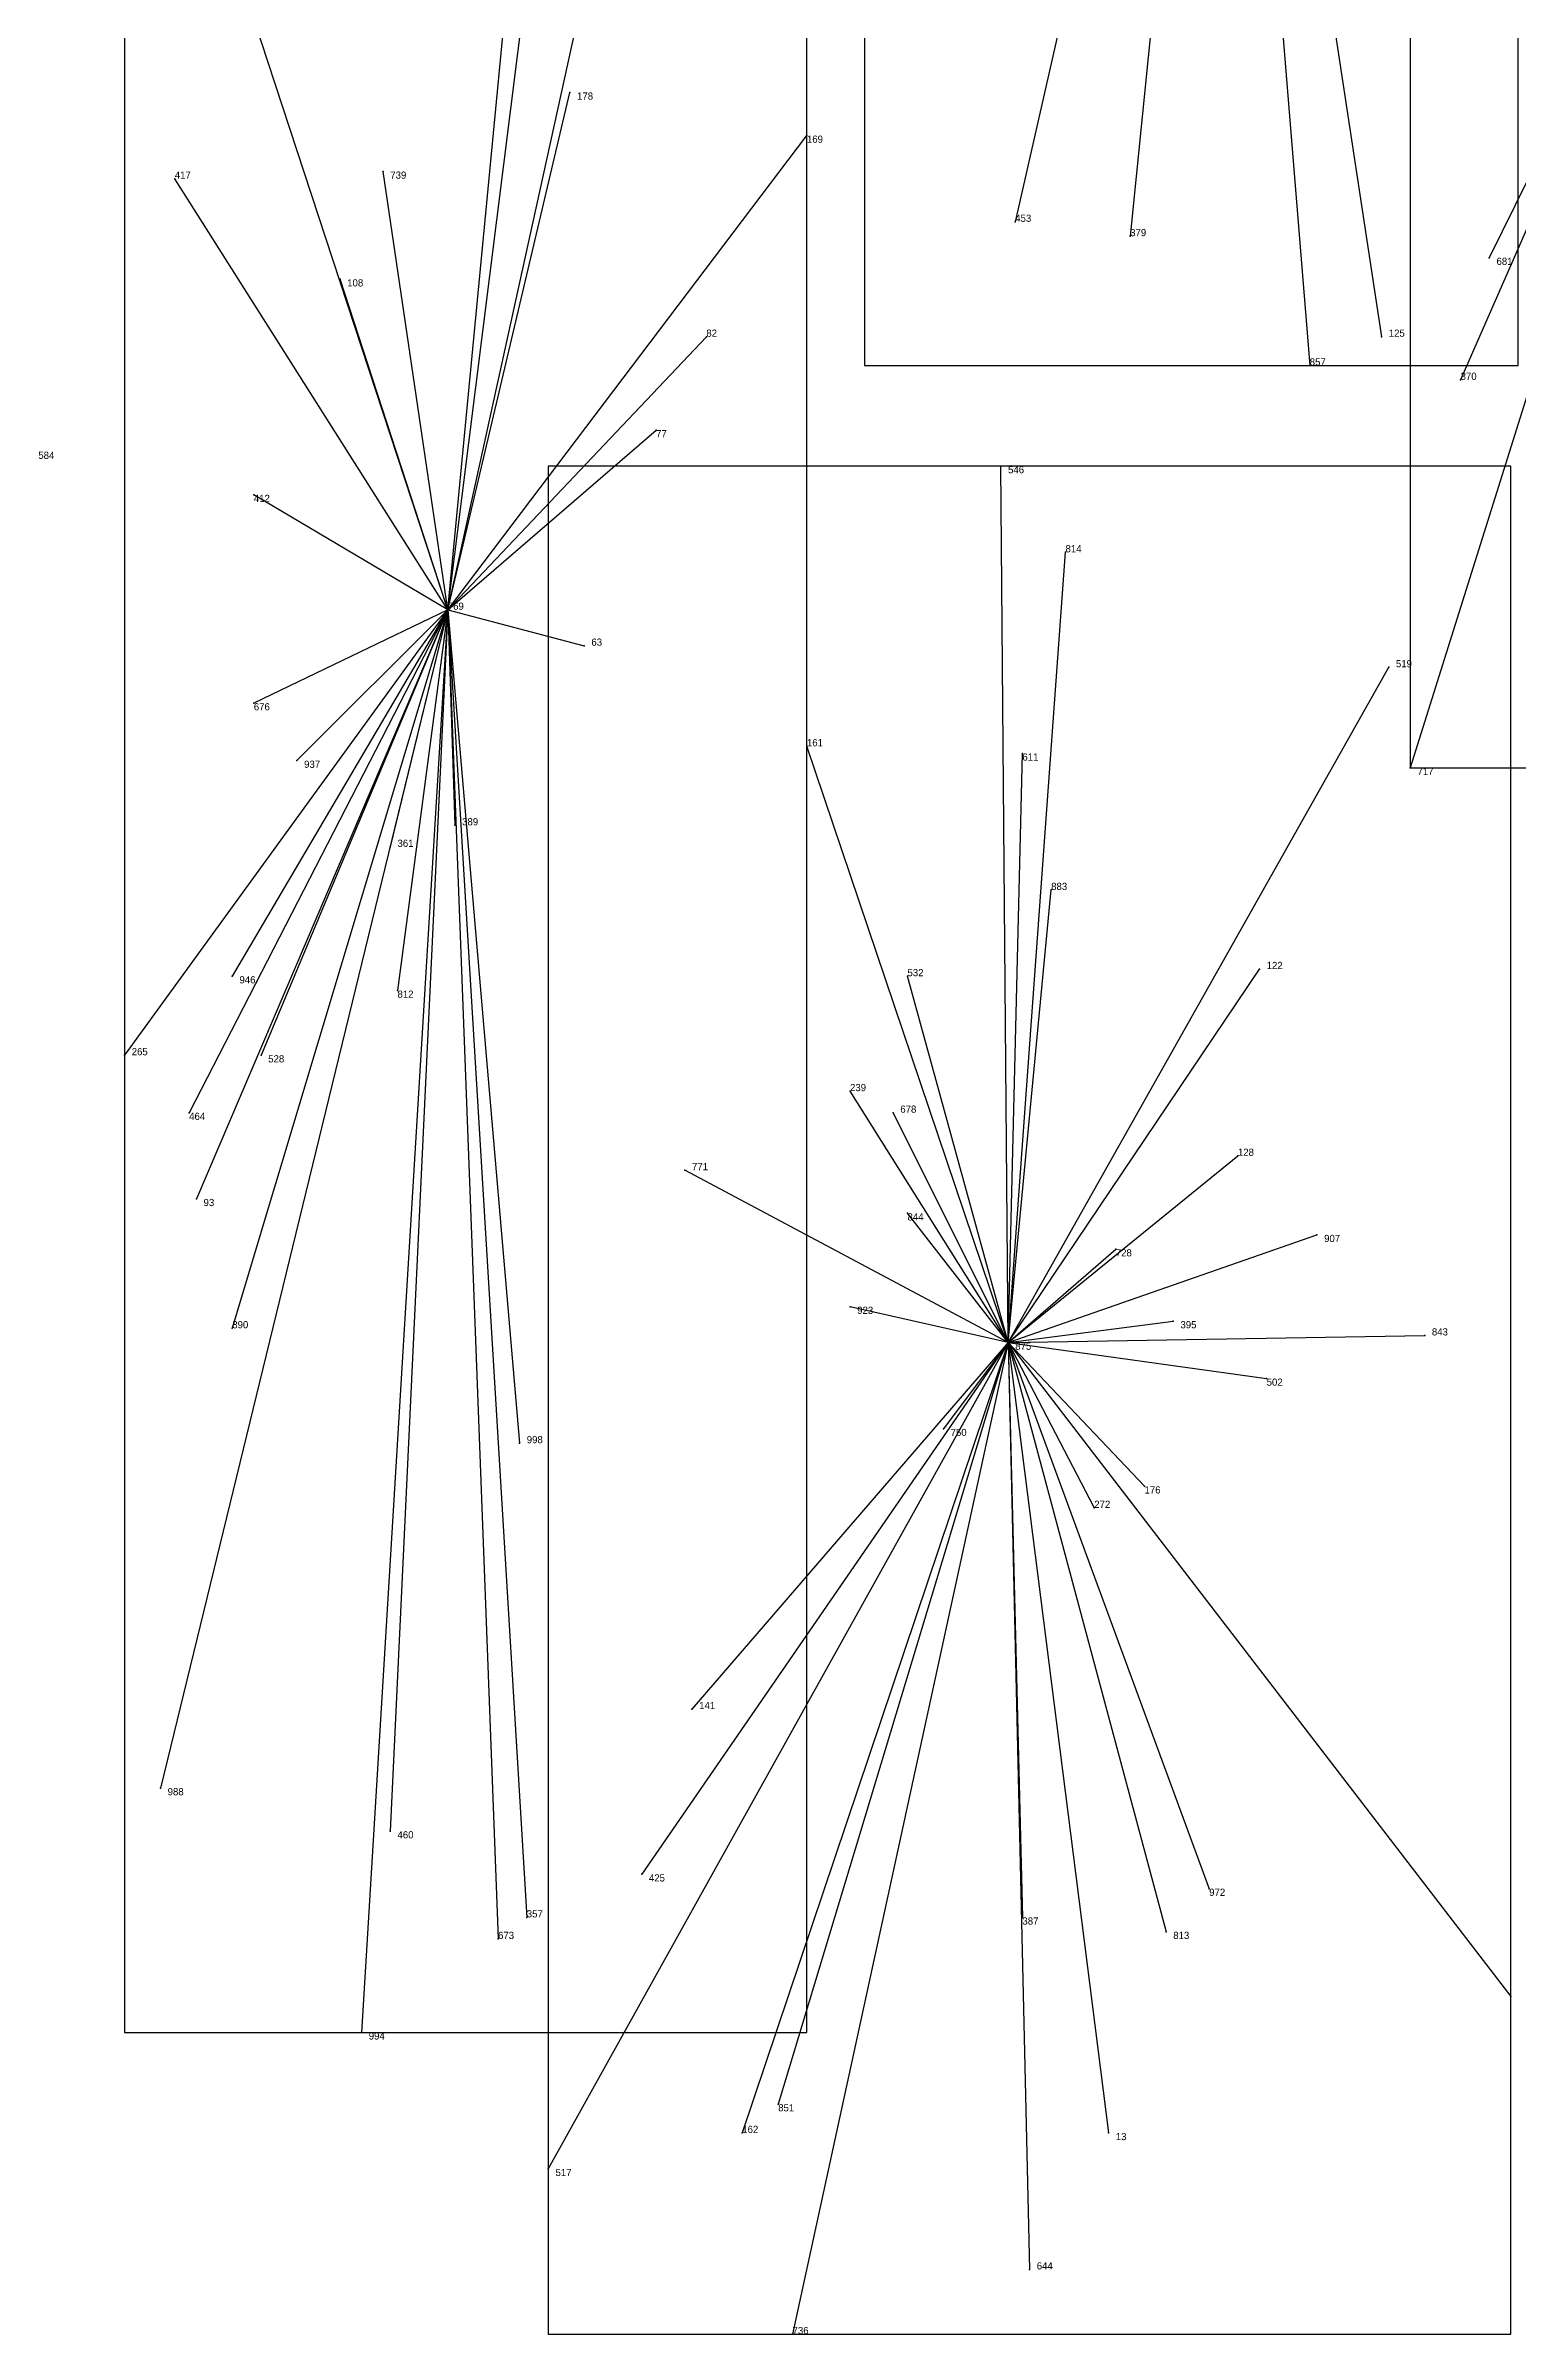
# Model space of a CAD drawing. Extents: x 0 to 1, y 0 to 1.
# Drawn here: x 0.354 to 0.559, y 0.026 to 0.3445 of the extents above; entities that cross this region are included whole.
import ezdxf

# ---------------------------------------------------------------- set-up
doc = ezdxf.new("R2010")
doc.units = 0
for name, color, linetype in [('Clients', 3, 'CONTINUOUS'), ('Facilities', 3, 'CONTINUOUS'), ('Facilities_lines', 3, 'CONTINUOUS'), ('Min_max_boxes', 1, 'CONTINUOUS'), ('Normals', 1, 'CONTINUOUS'), ('Source_points', 5, 'CONTINUOUS'), ('Text', 3, 'CONTINUOUS')]:
    doc.layers.add(name, color=color, linetype=linetype)

msp = doc.modelspace()

# ---------------------------------------------------------------- linework, layer by layer
at = {"layer": 'Clients', "color": 5}
for p in [(0.427, 0.338), (0.46, 0.332), (0.372, 0.326), (0.401, 0.327), (0.489, 0.32), (0.505, 0.318), (0.555, 0.315), (0.395, 0.312), (0.446, 0.304), (0.54, 0.304), (0.53, 0.3), (0.551, 0.298), (0.439, 0.291), (0.487, 0.286), (0.383, 0.282), (0.496, 0.274), (0.429, 0.261), (0.541, 0.258), (0.383, 0.253), (0.46, 0.247), (0.49, 0.246), (0.389, 0.245), (0.544, 0.244), (0.411, 0.236), (0.402, 0.233), (0.494, 0.227), (0.38, 0.215), (0.474, 0.215), (0.523, 0.216), (0.403, 0.213), (0.365, 0.204), (0.384, 0.204), (0.466, 0.199), (0.374, 0.196), (0.472, 0.196), (0.443, 0.188), (0.52, 0.19), (0.375, 0.184), (0.474, 0.182), (0.531, 0.179), (0.503, 0.177), (0.466, 0.169), (0.38, 0.166), (0.511, 0.167), (0.546, 0.165), (0.524, 0.159), (0.42, 0.15), (0.479, 0.152), (0.507, 0.144), (0.5, 0.141), (0.444, 0.113), (0.37, 0.102), (0.402, 0.096), (0.437, 0.09), (0.516, 0.088), (0.421, 0.084), (0.49, 0.084), (0.417, 0.081), (0.51, 0.082), (0.558, 0.073), (0.398, 0.068), (0.456, 0.058), (0.451, 0.054), (0.502, 0.054), (0.424, 0.049), (0.491, 0.035), (0.458, 0.026)]:
    msp.add_point(p, dxfattribs=at)
at = {"layer": 'Facilities', "color": 3}
for p in [(0.41, 0.266), (0.488, 0.164)]:
    msp.add_point(p, dxfattribs=at)
at = {"layer": 'Facilities_lines', "color": 3}
for p, q in [((0.518, 0.448), (0.489, 0.32)), ((0.518, 0.448), (0.505, 0.318)), ((0.518, 0.448), (0.53, 0.3)), ((0.518, 0.448), (0.54, 0.304)), ((0.41, 0.266), (0.366, 0.4)), ((0.41, 0.266), (0.425, 0.385)), ((0.41, 0.266), (0.421, 0.381)), ((0.586, 0.378), (0.544, 0.244)), ((0.586, 0.378), (0.551, 0.298)), ((0.586, 0.378), (0.555, 0.315)), ((0.41, 0.266), (0.43, 0.357)), ((0.41, 0.266), (0.427, 0.338)), ((0.41, 0.266), (0.46, 0.332)), ((0.41, 0.266), (0.372, 0.326)), ((0.41, 0.266), (0.401, 0.327)), ((0.41, 0.266), (0.395, 0.312)), ((0.41, 0.266), (0.446, 0.304)), ((0.41, 0.266), (0.439, 0.291)), ((0.488, 0.164), (0.487, 0.286)), ((0.41, 0.266), (0.383, 0.282)), ((0.488, 0.164), (0.496, 0.274)), ((0.41, 0.266), (0.365, 0.204)), ((0.41, 0.266), (0.37, 0.102)), ((0.41, 0.266), (0.374, 0.196)), ((0.41, 0.266), (0.375, 0.184)), ((0.41, 0.266), (0.38, 0.166)), ((0.41, 0.266), (0.38, 0.215)), ((0.41, 0.266), (0.383, 0.253)), ((0.41, 0.266), (0.384, 0.204)), ((0.41, 0.266), (0.389, 0.245)), ((0.41, 0.266), (0.398, 0.068)), ((0.41, 0.266), (0.402, 0.233)), ((0.41, 0.266), (0.402, 0.096)), ((0.41, 0.266), (0.403, 0.213)), ((0.41, 0.266), (0.421, 0.084)), ((0.41, 0.266), (0.417, 0.081)), ((0.41, 0.266), (0.411, 0.236)), ((0.41, 0.266), (0.429, 0.261)), ((0.41, 0.266), (0.42, 0.15)), ((0.488, 0.164), (0.541, 0.258)), ((0.488, 0.164), (0.46, 0.247)), ((0.488, 0.164), (0.49, 0.246)), ((0.488, 0.164), (0.494, 0.227)), ((0.488, 0.164), (0.474, 0.215)), ((0.488, 0.164), (0.523, 0.216)), ((0.488, 0.164), (0.466, 0.199)), ((0.488, 0.164), (0.472, 0.196)), ((0.488, 0.164), (0.443, 0.188)), ((0.488, 0.164), (0.52, 0.19)), ((0.488, 0.164), (0.474, 0.182)), ((0.488, 0.164), (0.531, 0.179)), ((0.488, 0.164), (0.503, 0.177)), ((0.488, 0.164), (0.466, 0.169)), ((0.488, 0.164), (0.511, 0.167)), ((0.488, 0.164), (0.424, 0.049)), ((0.488, 0.164), (0.437, 0.09)), ((0.488, 0.164), (0.444, 0.113)), ((0.488, 0.164), (0.451, 0.054)), ((0.488, 0.164), (0.456, 0.058)), ((0.488, 0.164), (0.458, 0.026)), ((0.488, 0.164), (0.479, 0.152)), ((0.488, 0.164), (0.546, 0.165)), ((0.488, 0.164), (0.502, 0.054)), ((0.488, 0.164), (0.507, 0.144)), ((0.488, 0.164), (0.5, 0.141)), ((0.488, 0.164), (0.49, 0.084)), ((0.488, 0.164), (0.558, 0.073)), ((0.488, 0.164), (0.491, 0.035)), ((0.488, 0.164), (0.524, 0.159)), ((0.488, 0.164), (0.51, 0.082)), ((0.488, 0.164), (0.516, 0.088))]:
    msp.add_line(p, q, dxfattribs=at)
at = {"layer": 'Min_max_boxes', "color": 1}
for p, q in [((0.468, 0.631), (0.468, 0.3)), ((0.468, 0.631), (0.468, 0.3)), ((0.559, 0.3), (0.559, 0.631)), ((0.559, 0.3), (0.559, 0.631)), ((0.544, 0.57), (0.544, 0.244)), ((0.544, 0.57), (0.544, 0.244)), ((0.365, 0.4), (0.365, 0.068)), ((0.365, 0.4), (0.365, 0.068)), ((0.46, 0.068), (0.46, 0.4)), ((0.46, 0.068), (0.46, 0.4)), ((0.468, 0.3), (0.559, 0.3)), ((0.468, 0.3), (0.559, 0.3)), ((0.468, 0.3), (0.468, 0.3)), ((0.559, 0.3), (0.559, 0.3)), ((0.558, 0.286), (0.424, 0.286)), ((0.424, 0.286), (0.424, 0.026)), ((0.558, 0.286), (0.424, 0.286)), ((0.424, 0.286), (0.424, 0.026)), ((0.424, 0.286), (0.424, 0.286)), ((0.558, 0.026), (0.558, 0.286)), ((0.558, 0.026), (0.558, 0.286)), ((0.558, 0.286), (0.558, 0.286)), ((0.544, 0.244), (0.655, 0.244)), ((0.544, 0.244), (0.655, 0.244)), ((0.544, 0.244), (0.544, 0.244)), ((0.365, 0.068), (0.46, 0.068)), ((0.365, 0.068), (0.46, 0.068)), ((0.365, 0.068), (0.365, 0.068)), ((0.46, 0.068), (0.46, 0.068)), ((0.424, 0.026), (0.558, 0.026)), ((0.424, 0.026), (0.558, 0.026)), ((0.424, 0.026), (0.424, 0.026)), ((0.558, 0.026), (0.558, 0.026))]:
    msp.add_line(p, q, dxfattribs=at)
at = {"layer": 'Normals', "color": 1}
for p, q in [((0.427, 0.338), (0.427, 0.338, 0.1)), ((0.46, 0.332), (0.46, 0.332, 0.1)), ((0.372, 0.326), (0.372, 0.326, 0.1)), ((0.401, 0.327), (0.401, 0.327, 0.1)), ((0.489, 0.32), (0.489, 0.32, 0.1)), ((0.505, 0.318), (0.505, 0.318, 0.1)), ((0.555, 0.315), (0.555, 0.315, 0.1)), ((0.395, 0.312), (0.395, 0.312, 0.1)), ((0.446, 0.304), (0.446, 0.304, 0.1)), ((0.54, 0.304), (0.54, 0.304, 0.1)), ((0.53, 0.3), (0.53, 0.3, 0.1)), ((0.551, 0.298), (0.551, 0.298, 0.1)), ((0.439, 0.291), (0.439, 0.291, 0.1)), ((0.487, 0.286), (0.487, 0.286, 0.1)), ((0.383, 0.282), (0.383, 0.282, 0.1)), ((0.496, 0.274), (0.496, 0.274, 0.1)), ((0.41, 0.266), (0.41, 0.266, 0.1)), ((0.429, 0.261), (0.429, 0.261, 0.1)), ((0.541, 0.258), (0.541, 0.258, 0.1)), ((0.383, 0.253), (0.383, 0.253, 0.1)), ((0.46, 0.247), (0.46, 0.247, 0.1)), ((0.49, 0.246), (0.49, 0.246, 0.1)), ((0.389, 0.245), (0.389, 0.245, 0.1)), ((0.544, 0.244), (0.544, 0.244, 0.1)), ((0.411, 0.236), (0.411, 0.236, 0.1)), ((0.402, 0.233), (0.402, 0.233, 0.1)), ((0.494, 0.227), (0.494, 0.227, 0.1)), ((0.38, 0.215), (0.38, 0.215, 0.1)), ((0.474, 0.215), (0.474, 0.215, 0.1)), ((0.523, 0.216), (0.523, 0.216, 0.1)), ((0.403, 0.213), (0.403, 0.213, 0.1)), ((0.365, 0.204), (0.365, 0.204, 0.1)), ((0.384, 0.204), (0.384, 0.204, 0.1)), ((0.466, 0.199), (0.466, 0.199, 0.1)), ((0.374, 0.196), (0.374, 0.196, 0.1)), ((0.472, 0.196), (0.472, 0.196, 0.1)), ((0.443, 0.188), (0.443, 0.188, 0.1)), ((0.52, 0.19), (0.52, 0.19, 0.1)), ((0.375, 0.184), (0.375, 0.184, 0.1)), ((0.474, 0.182), (0.474, 0.182, 0.1)), ((0.531, 0.179), (0.531, 0.179, 0.1)), ((0.503, 0.177), (0.503, 0.177, 0.1)), ((0.466, 0.169), (0.466, 0.169, 0.1)), ((0.38, 0.166), (0.38, 0.166, 0.1)), ((0.511, 0.167), (0.511, 0.167, 0.1)), ((0.488, 0.164), (0.488, 0.164, 0.1)), ((0.546, 0.165), (0.546, 0.165, 0.1)), ((0.524, 0.159), (0.524, 0.159, 0.1)), ((0.42, 0.15), (0.42, 0.15, 0.1)), ((0.479, 0.152), (0.479, 0.152, 0.1)), ((0.507, 0.144), (0.507, 0.144, 0.1)), ((0.5, 0.141), (0.5, 0.141, 0.1)), ((0.444, 0.113), (0.444, 0.113, 0.1)), ((0.37, 0.102), (0.37, 0.102, 0.1)), ((0.402, 0.096), (0.402, 0.096, 0.1)), ((0.437, 0.09), (0.437, 0.09, 0.1)), ((0.516, 0.088), (0.516, 0.088, 0.1)), ((0.421, 0.084), (0.421, 0.084, 0.1)), ((0.49, 0.084), (0.49, 0.084, 0.1)), ((0.417, 0.081), (0.417, 0.081, 0.1)), ((0.51, 0.082), (0.51, 0.082, 0.1)), ((0.558, 0.073), (0.558, 0.073, 0.1)), ((0.398, 0.068), (0.398, 0.068, 0.1)), ((0.456, 0.058), (0.456, 0.058, 0.1)), ((0.451, 0.054), (0.451, 0.054, 0.1)), ((0.502, 0.054), (0.502, 0.054, 0.1)), ((0.424, 0.049), (0.424, 0.049, 0.1)), ((0.491, 0.035), (0.491, 0.035, 0.1)), ((0.458, 0.026), (0.458, 0.026, 0.1))]:
    msp.add_line(p, q, dxfattribs=at)
at = {"layer": 'Source_points', "color": 5}
for p in [(0.427, 0.338), (0.46, 0.332), (0.372, 0.326), (0.401, 0.327), (0.489, 0.32), (0.505, 0.318), (0.555, 0.315), (0.395, 0.312), (0.446, 0.304), (0.54, 0.304), (0.53, 0.3), (0.551, 0.298), (0.439, 0.291), (0.487, 0.286), (0.383, 0.282), (0.496, 0.274), (0.41, 0.266), (0.429, 0.261), (0.541, 0.258), (0.383, 0.253), (0.46, 0.247), (0.49, 0.246), (0.389, 0.245), (0.544, 0.244), (0.411, 0.236), (0.402, 0.233), (0.494, 0.227), (0.38, 0.215), (0.474, 0.215), (0.523, 0.216), (0.403, 0.213), (0.365, 0.204), (0.384, 0.204), (0.466, 0.199), (0.374, 0.196), (0.472, 0.196), (0.443, 0.188), (0.52, 0.19), (0.375, 0.184), (0.474, 0.182), (0.531, 0.179), (0.503, 0.177), (0.466, 0.169), (0.38, 0.166), (0.511, 0.167), (0.488, 0.164), (0.546, 0.165), (0.524, 0.159), (0.42, 0.15), (0.479, 0.152), (0.507, 0.144), (0.5, 0.141), (0.444, 0.113), (0.37, 0.102), (0.402, 0.096), (0.437, 0.09), (0.516, 0.088), (0.421, 0.084), (0.49, 0.084), (0.417, 0.081), (0.51, 0.082), (0.558, 0.073), (0.398, 0.068), (0.456, 0.058), (0.451, 0.054), (0.502, 0.054), (0.424, 0.049), (0.491, 0.035), (0.458, 0.026)]:
    msp.add_point(p, dxfattribs=at)

# ---------------------------------------------------------------- texts
at = {"layer": 'Text', "color": 3}
for s, p in [('178', (0.428, 0.337)), ('169', (0.46, 0.331)), ('417', (0.372, 0.326)), ('739', (0.402, 0.326)), ('453', (0.489, 0.32)), ('379', (0.505, 0.318)), ('681', (0.556, 0.314)), ('108', (0.396, 0.311)), ('82', (0.446, 0.304)), ('125', (0.541, 0.304)), ('857', (0.53, 0.3)), ('370', (0.551, 0.298)), ('77', (0.439, 0.29)), ('584', (0.353, 0.287)), ('546', (0.488, 0.285)), ('412', (0.383, 0.281)), ('814', (0.496, 0.274)), ('769', (0.41, 0.266)), ('63', (0.43, 0.261)), ('519', (0.542, 0.258)), ('676', (0.383, 0.252)), ('161', (0.46, 0.247)), ('611', (0.49, 0.245)), ('937', (0.39, 0.244)), ('717', (0.545, 0.243)), ('389', (0.412, 0.236)), ('361', (0.403, 0.233)), ('883', (0.494, 0.227)), ('122', (0.524, 0.216)), ('946', (0.381, 0.214)), ('532', (0.474, 0.215)), ('812', (0.403, 0.212)), ('265', (0.366, 0.204)), ('528', (0.385, 0.203)), ('239', (0.466, 0.199)), ('464', (0.374, 0.195)), ('678', (0.473, 0.196)), ('771', (0.444, 0.188)), ('128', (0.52, 0.19)), ('93', (0.376, 0.183)), ('844', (0.474, 0.181)), ('907', (0.532, 0.178)), ('728', (0.503, 0.176)), ('923', (0.467, 0.168)), ('890', (0.38, 0.166)), ('395', (0.512, 0.166)), ('843', (0.547, 0.165)), ('875', (0.489, 0.163)), ('502', (0.524, 0.158)), ('998', (0.421, 0.15)), ('750', (0.48, 0.151)), ('176', (0.507, 0.143)), ('272', (0.5, 0.141)), ('141', (0.445, 0.113)), ('988', (0.371, 0.101)), ('460', (0.403, 0.095)), ('425', (0.438, 0.089)), ('972', (0.516, 0.087)), ('357', (0.421, 0.084)), ('387', (0.49, 0.083)), ('673', (0.417, 0.081)), ('813', (0.511, 0.081)), ('994', (0.399, 0.067)), ('851', (0.456, 0.057)), ('162', (0.451, 0.054)), ('13', (0.503, 0.053)), ('517', (0.425, 0.048)), ('644', (0.492, 0.035)), ('736', (0.458, 0.026))]:
    msp.add_text(s, height=0.001, dxfattribs=at).set_placement(p)

doc.saveas('drawing.dxf')
